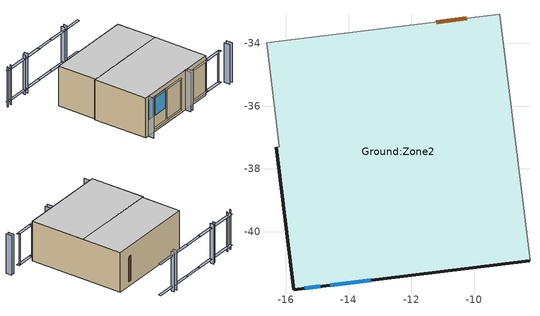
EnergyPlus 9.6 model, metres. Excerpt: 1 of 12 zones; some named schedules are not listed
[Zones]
Ground:Zone2
 floor adiabatic (insulated internal floor 39cm): -15.65,-41.83 -15.75,-41.85 -16.31,-37.31 -16.21,-37.3 z3.36; -8.22,-40.92 -15.65,-41.83 -16.61,-33.98 -9.18,-33.07 z3.36
 wall outside (Mediumweight concrete wall exposed 25cm): -16.31,-37.31 -15.75,-41.85 -8.22,-40.92 z3.36:6.72
 wall to Ground:Zone10 (uninsulated internal masonary wall 20cm_Rev): -9.18,-33.07 -16.61,-33.98 -16.21,-37.3 -16.31,-37.31 z3.36:6.72
 wall to Ground:Zone7 (uninsulated internal masonary wall 20cm): -8.22,-40.92 -9.18,-33.07 z3.36:6.72
 window x3 (Dbl Bronze 6mm/13mm Air - 1004): -14.59,-41.7 -13.3,-41.55 / -15.39,-41.8 -14.91,-41.74 z4.73:6.33
 door inside (Metal door_Rev): -10.23,-33.2 -11.21,-33.32 z3.75:5.85
 ceiling adiabatic (insulated internal floor 39cm_Reversed): -16.21,-37.3 -8.77,-36.39 -9.18,-33.07 -16.61,-33.98 z6.72; -15.75,-41.85 -8.22,-40.92 -8.77,-36.39 -16.31,-37.31 z6.72
shading: -10.83,-41.24 -10.77,-41.74 / -5.55,-41.1 -5.61,-40.6 / -15.39,-42.31 -15.45,-41.81 / -5.9,-40.64 -5.84,-41.13 / -10.47,-41.7 -10.53,-41.21 / -11.85,-30.47 -11.88,-30.17 / -12.18,-30.2 -12.15,-30.5 / -16.77,-31.07 -16.81,-30.77 / -17.09,-30.91 -17.07,-31.11 / -19.24,-31.27 -19.23,-31.37 / -18.84,-31.32 -18.85,-31.22 z3.36:6.72; -9.92,-41.13 -9.91,-41.23 / -13.24,-41.54 -13.23,-41.64 / -6.71,-40.74 -6.7,-40.84 / -11.42,-41.42 -11.43,-41.32 / -8.32,-40.93 -8.3,-41.03 z3.75:6.39; -19.26,-31.17 -16.7,-30.86 -16.67,-31.06 -19.23,-31.37 z6.39; -16.7,-30.86 -19.26,-31.17 -19.23,-31.37 -16.67,-31.06 z3.75; -16.94,-30.89 -15.24,-30.68 -15.21,-30.88 -16.92,-31.09 z6.39; -13.17,-41.73 -11.46,-41.52 -11.48,-41.32 -13.19,-41.53 z3.75; -15.24,-30.68 -16.94,-30.89 -16.92,-31.09 -15.21,-30.88 z3.75; -11.46,-41.52 -13.17,-41.73 -13.19,-41.53 -11.48,-41.32 z6.39; -13.73,-30.5 -12.02,-30.29 -12,-30.48 -13.7,-30.69 z6.39; -12.02,-30.29 -13.73,-30.5 -13.7,-30.69 -12,-30.48 z3.75; -12.02,-30.29 -10.31,-30.08 -10.29,-30.27 -12,-30.48 z6.39; -10.31,-30.08 -12.02,-30.29 -12,-30.48 -10.29,-30.27 z3.75; -8.14,-41.11 -9.85,-41.32 -9.87,-41.12 -8.17,-40.92 z6.39; -9.85,-41.32 -8.14,-41.11 -8.17,-40.92 -9.87,-41.12 z3.75; -8.24,-41.13 -6.53,-40.92 -6.56,-40.72 -8.27,-40.93 z3.75; -14.77,-41.93 -13.07,-41.72 -13.09,-41.52 -14.8,-41.73 z3.75; -13.07,-41.72 -14.77,-41.93 -14.8,-41.73 -13.09,-41.52 z6.39; -6.53,-40.92 -8.24,-41.13 -8.27,-40.93 -6.56,-40.72 z6.39; -13.63,-30.48 -15.34,-30.69 -15.31,-30.89 -13.6,-30.68 z3.75; -15.34,-30.69 -13.63,-30.48 -13.6,-30.68 -15.31,-30.89 z6.39
[Site:Location]
Untitled (01-01:31-12)  (01-01:31-12): Latitude {deg}=41.95; Longitude {deg}=12.5; Time Zone {hr}=1; Elevation {m}=24
[Site:GroundTemperature:BuildingSurface]
18, 18, 18, 18, 18, 18, 18, 18, 18, 18, 18, 18
[Site:GroundTemperature:Deep]
14, 14, 14, 14, 14, 14, 14, 14, 14, 14, 14, 14
[Site:GroundTemperature:Shallow]
14, 14, 14, 14, 14, 14, 14, 14, 14, 14, 14, 14
[Site:GroundTemperature:FCfactorMethod]
14.1, 12.2, 11.4, 12.2, 14.1, 16.8, 19.4, 21.4, 22.1, 21.4, 19.4, 16.8
[Site:GroundReflectance]
0.2, 0.2, 0.2, 0.2, 0.2, 0.2, 0.2, 0.2, 0.2, 0.2, 0.2, 0.2
[Site:GroundReflectance:SnowModifier]
2, 2
[SizingPeriod:DesignDay] Day of Month=15; Day Type=SummerDesignDay; Humidity Condition Type=WetBulb; Barometric Pressure {Pa}=101037; Wind Speed {m/s}=0; Wind Direction {deg}=0; Rain Indicator=No; Snow Indicator=No; Daylight Saving Time Indicator=Yes; Solar Model Indicator=ASHRAEClearSky; Sky Clearness=0.98
Name | Month | Maximum Dry-Bulb Temperature {C} | Daily Dry-Bulb Temperature Range {deltaC} | Wetbulb or DewPoint at Maximum Dry-Bulb {C}
Summer Design Day in Untitled (01-01:31-12) Jun | 6 | 35 | 14.6 | 23.1
Summer Design Day in Untitled (01-01:31-12) Jul | 7 | 36.1 | 15.7 | 24.2
Summer Design Day in Untitled (01-01:31-12) Aug | 8 | 36.9 | 14.9 | 23.6
Summer Design Day in Untitled (01-01:31-12) Sep | 9 | 32.2 | 13.8 | 21.9
[Building]
Building: North Axis {deg}=0; Terrain=Suburbs; Loads Convergence Tolerance Value {W}=.04; Temperature Convergence Tolerance Value {deltaC}=.4; Solar Distribution=FullExterior; Maximum Number of Warmup Days=25; Minimum Number of Warmup Days=6
[Material:NoMass]
10_RVAL_2: Roughness=Rough; Thermal Resistance {m2-K/W}=.15; Thermal Absorptance=0.9; Solar Absorptance=0.7; Visible Absorptance=0.7
[Construction]
insulated internal floor 39cm: Gypsum Plastering_.02, Concrete blocks/tiles - block lightweight 300mm_.24, Mineral fibre/wool - wool_.05, Aerated Concrete Slab_.06, Ceramic/porcelain_.02
insulated internal floor 39cm_Reversed: Ceramic/porcelain_.02, Aerated Concrete Slab_.06, Mineral fibre/wool - wool_.05, Concrete blocks/tiles - block lightweight 300mm_.24, Gypsum Plastering_.02
uninsulated internal masonary wall 20cm; uninsulated internal masonary wall 20cm_Rev: Gypsum Plastering_.015, Masonry - block lightweight_.17, Gypsum Plastering_.015
Metal door_Rev: Steel_.003, 10_RVAL_2, Steel_.003
Mediumweight concrete wall exposed 25cm: Medium weight concrete_.25, EPS Expanded Polystyrene (Heavyweight)_.2
Dbl Bronze 6mm/13mm Air - 1004: 6, 1002, 3
Dbl Bronze 6mm/13mm Air - 2004: 20001, 6, 1002, 3
[WindowMaterial:Gas]
1002: Gas Type=Air; Thickness {m}=.013
[WindowMaterial:Glazing] Optical Data Type=SpectralAverage; Thickness {m}=.006; Infrared Transmittance at Normal Incidence=0; Front Side Infrared Hemispherical Emissivity=.84; Back Side Infrared Hemispherical Emissivity=.84; Conductivity {W/m-K}=.9; Dirt Correction Factor for Solar and Visible Transmittance=1
Name | Solar Transmittance at Normal Incidence | Front Side Solar Reflectance at Normal Incidence | Back Side Solar Reflectance at Normal Incidence | Visible Transmittance at Normal Incidence | Front Side Visible Reflectance at Normal Incidence | Back Side Visible Reflectance at Normal Incidence
3 | .775 | .071 | .071 | .881 | .08 | .08
6 | .482 | .054 | .054 | .534 | .057 | .057
[WindowMaterial:Blind]
20001: Slat Orientation=Horizontal; Slat Width {m}=0.025; Slat Separation {m}=0.01875; Slat Thickness {m}=0.001; Slat Angle {deg}=45; Slat Conductivity {W/m-K}=0.9; Slat Beam Solar Transmittance=0; Front Side Slat Beam Solar Reflectance=0.8; Back Side Slat Beam Solar Reflectance=.8; Slat Diffuse Solar Transmittance=0; Front Side Slat Diffuse Solar Reflectance=0.8; Back Side Slat Diffuse Solar Reflectance=.8; Slat Beam Visible Transmittance=0; Front Side Slat Beam Visible Reflectance=.8; Back Side Slat Beam Visible Reflectance=.8; Slat Diffuse Visible Transmittance=0; Front Side Slat Diffuse Visible Reflectance=.8; Back Side Slat Diffuse Visible Reflectance=.8; Slat Infrared Hemispherical Transmittance=0; Front Side Slat Infrared Hemispherical Emissivity=.9; Back Side Slat Infrared Hemispherical Emissivity=.9; Blind to Glass Distance {m}=.015; Blind Top Opening Multiplier=.5; Blind Bottom Opening Multiplier=.5; Blind Left Side Opening Multiplier=.5; Blind Right Side Opening Multiplier=.5; Minimum Slat Angle {deg}=0; Maximum Slat Angle {deg}=180
[Material] Roughness=Rough
Name | Thickness {m} | Conductivity {W/m-K} | Density {kg/m3} | Specific Heat {J/kg-K} | Thermal Absorptance | Solar Absorptance | Visible Absorptance
Gypsum Plastering_.02 | .02 | 0.4 | 1000 | 1000 | 0.9 | 0.5 | 0.5
Concrete blocks/tiles - block lightweight 300mm_.24 | .24 | 0.73 | 1800 | 840 | 0.9 | 0.6 | 0.6
Mineral fibre/wool - wool_.05 | .05 | 0.038 | 140 | 840 | 0.9 | 0.6 | 0.6
Aerated Concrete Slab_.06 | .06 | 0.16 | 500 | 840 | 0.9 | 0.6 | 0.6
Ceramic/porcelain_.02 | .02 | 1.3 | 2300 | 840 | 0.9 | 0.4 | 0.4
Gypsum Plastering_.015 | .015 | 0.4 | 1000 | 1000 | 0.9 | 0.5 | 0.5
Masonry - block lightweight_.17 | .17 | 0.2 | 520 | 840 | 0.9 | 0.6 | 0.6
Steel_.003 | .003 | 50 | 7800 | 450 | 0.3 | 0.3 | 0.3
Medium weight concrete_.25 | .25 | 1.15 | 1800 | 1000 | 0.9 | 0.6 | 0.6
EPS Expanded Polystyrene (Heavyweight)_.2 | .1 | 0.035 | 25 | 1400 | 0.9 | 0.6 | 0.6
[WindowShadingControl]
1004-Ground:Zone2: Zone=Ground:Zone2; Shading Type=ExteriorBlind; Construction with Shading=Dbl Bronze 6mm/13mm Air - 2004; Shading Control Type=OnIfHighOutdoorAirTemperature; Schedule=D1_Edu_ClassRm_Occ; Setpoint {W/m2, W or deg C}=24; Shading Control Is Scheduled=Yes; Glare Control Is Active=No; Type of Slat Angle Control for Blinds=FixedSlatAngle; Setpoint 2 {W/m2 or deg C}=0; Multiple Surface Control Type=Sequential; Fenestration Surface 1=Ground:Zone2_Wall_7_0_0_0_0_5_Win; Fenestration Surface 2=Ground:Zone2_Wall_7_0_0_1_0_4_Win
[Zone]
Ground:Zone2: Type=1; Multiplier=1; Volume {m3}=163.0507; Floor Area {m2}=54.8992; Zone Inside Convection Algorithm=TARP; Part of Total Floor Area=Yes
[PEOPLE]
People Ground:Zone2: Zone or ZoneList or Space or SpaceList=Ground:Zone2; Number of People Schedule=__Media initial modification; Number of People Calculation Method=People/Area; People per Floor Area {person/m2}=0.552324; Fraction Radiant=.3; Sensible Heat Fraction=AutoCalculate; Activity Level Schedule=Activity Schedule 938226; Carbon Dioxide Generation Rate {m3/s-W}=3.82e-08; Enable ASHRAE 55 Comfort Warnings=No; Mean Radiant Temperature Calculation Type=ZoneAveraged; Work Efficiency Schedule=Work efficiency; Clothing Insulation Calculation Method=ClothingInsulationSchedule; Clothing Insulation Schedule=Clothing Schedule 938226; Air Velocity Schedule=Default Air Velocity for Comfort Calculations
[Lights]
Ground:Zone2 General lighting: Zone or ZoneList or Space or SpaceList=Ground:Zone2; Schedule=D1_Edu_ClassRm_Light; Design Level Calculation Method=Watts/Area; Watts per Zone Floor Area {W/m2}=25; Return Air Fraction=0; Fraction Radiant=.72; Fraction Visible=.18; Fraction Replaceable=1
[ZoneInfiltration:DesignFlowRate]
Ground:Zone2 Infiltration: Zone or ZoneList=Ground:Zone2; Schedule=On 24/7; Design Flow Rate Calculation Method=Flow/zone; Design Flow Rate {m3/s}=.031704; Constant Term Coefficient=1; Temperature Term Coefficient=0; Velocity Term Coefficient=0; Velocity Squared Term Coefficient=0
[ZoneVentilation:DesignFlowRate]
Ground:Zone2 Nat Vent: Zone or ZoneList=Ground:Zone2; Schedule=D1_Edu_ClassRm_Occ; Design Flow Rate Calculation Method=Flow/zone; Design Flow Rate {m3/s}=.271751; Ventilation Type=NATURAL; Fan Pressure Rise {Pa}=0; Fan Total Efficiency=1; Constant Term Coefficient=1; Temperature Term Coefficient=0; Velocity Term Coefficient=0; Velocity Squared Term Coefficient=0; Minimum Indoor Temperature {C}=24; Maximum Indoor Temperature {C}=100; Delta Temperature {deltaC}=0; Minimum Outdoor Temperature {C}=18; Maximum Outdoor Temperature {C}=24; Maximum Wind Speed {m/s}=40
[OtherEquipment]
Ground:Zone2 Equipment gain 1: Fuel Type=Electricity; Zone or ZoneList or Space or SpaceList=Ground:Zone2; Schedule=D1_Edu_ClassRm_Equip; Design Level Calculation Method=Watts/Area; Power per Zone Floor Area {W/m2}=8; Fraction Latent=0; Fraction Radiant=.2; Fraction Lost=0; Carbon Dioxide Generation Rate {m3/s-W}=0
[Sizing:Zone]
Ground:Zone2: Zone Cooling Design Supply Air Temperature Input Method=SupplyAirTemperature; Zone Cooling Design Supply Air Temperature {C}=12; Zone Cooling Design Supply Air Temperature Difference {deltaC}=0; Zone Heating Design Supply Air Temperature Input Method=SupplyAirTemperature; Zone Heating Design Supply Air Temperature {C}=35; Zone Heating Design Supply Air Temperature Difference {deltaC}=0; Zone Cooling Design Supply Air Humidity Ratio {kgWater/kgDryAir}=0.0077; Zone Heating Design Supply Air Humidity Ratio {kgWater/kgDryAir}=0.0156; Design Specification Outdoor Air Object=Ground:Zone2; Zone Heating Sizing Factor=1.25; Zone Cooling Sizing Factor=1.15; Cooling Design Air Flow Method=DesignDay; Cooling Minimum Air Flow Fraction=0; Heating Design Air Flow Method=DesignDay; Design Specification Zone Air Distribution Object=Ground:Zone2; Account for Dedicated Outdoor Air System=No; Dedicated Outdoor Air System Control Strategy=NeutralSupplyAir; Dedicated Outdoor Air Low Setpoint Temperature for Design {C}=autosize; Dedicated Outdoor Air High Setpoint Temperature for Design {C}=autosize
[DesignSpecification:ZoneAirDistribution]
Ground:Zone2: Zone Air Distribution Effectiveness in Cooling Mode=1; Zone Air Distribution Effectiveness in Heating Mode=1
[DesignSpecification:OutdoorAir]
Ground:Zone2: Outdoor Air Method=AirChanges/Hour; Outdoor Air Flow per Person {m3/s-person}=0; Outdoor Air Flow per Zone Floor Area {m3/s-m2}=0; Outdoor Air Flow per Zone {m3/s}=0; Outdoor Air Flow Air Changes per Hour {1/hr}=3; Outdoor Air Schedule=D1_Edu_ClassRm_Occ
[ZoneControl:Thermostat]
Ground:Zone2 Thermostat: Zone or ZoneList=Ground:Zone2; Control Type Schedule=Zone Control Type Sched; Control 1=Dual Setpoint - Zone Ground:Zone2
[ThermostatSetpoint:DualSetpoint]
Dual Setpoint - Zone Ground:Zone2: Heating Setpoint Temperature Schedule=Ground:Zone2 Heating Setpoint Schedule; Cooling Setpoint Temperature Schedule=Ground:Zone2 Cooling SP Sch
[Zone equipment]
Ground:Zone2: Ground:Zone2 Ideal Loads Air
[ZoneHVAC:IdealLoadsAirSystem]
Ground:Zone2 Ideal Loads Air: Maximum Heating Supply Air Temperature {C}=35; Minimum Cooling Supply Air Temperature {C}=12; Maximum Heating Supply Air Humidity Ratio {kgWater/kgDryAir}=0.0156; Minimum Cooling Supply Air Humidity Ratio {kgWater/kgDryAir}=0.0077; Heating Limit=LimitCapacity; Maximum Heating Air Flow Rate {m3/s}=Autosize; Maximum Sensible Heating Capacity {W}=Autosize; Cooling Limit=LimitFlowRateAndCapacity; Maximum Cooling Air Flow Rate {m3/s}=.679378; Maximum Total Cooling Capacity {W}=Autosize; Heating Availability Schedule=Ground:Zone2 Heating Availability Sch; Cooling Availability Schedule=Ground:Zone2 Cooling Availability Sch; Dehumidification Control Type=None; Humidification Control Type=None; Design Specification Outdoor Air Object=Ground:Zone2; Outdoor Air Economizer Type=DifferentialDryBulb; Heat Recovery Type=None
[Schedule:Compact]
Work efficiency: Through: 12/31, For: AllDays, Until: 24:00, 0
On 24/7: Through: 12/31, For: AllDays, Until: 24:00, 1
D1_Edu_ClassRm_Equip: Through: 09 Jan, For: AllDays, Until: 24:00, 0.05, Through: 13 Feb, For: Weekdays SummerDesignDay, Until: 07:00, 0.05, Until: 21:00, 1, Until: 24:00, 0.05, For: Weekends, Until: 24:00, 0.05, For: Holidays, Until: 24:00, 0.05, For: WinterDesignDay AllOtherDays, Until: 24:00, 0, Through: 20 Feb, For: AllDays, Until: 24:00, 0.05, Through: 20 Mar, For: Weekdays SummerDesignDay, Until: 07:00, 0.05, Until: 21:00, 1, Until: 24:00, 0.05, For: Weekends, Until: 24:00, 0.05, For: Holidays, Until: 24:00, 0.05, For: WinterDesignDay AllOtherDays, Until: 24:00, 0, Through: 03 Apr, For: AllDays, Until: 24:00, 0.05, Through: 29 May, For: Weekdays SummerDesignDay, Until: 07:00, 0.05, Until: 21:00, 1, Until: 24:00, 0.05, For: Weekends, Until: 24:00, 0.05, For: Holidays, Until: 24:00, 0.05, For: WinterDesignDay AllOtherDays, Until: 24:00, 0, Through: 05 Jun, For: AllDays, Until: 24:00, 0.05, Through: 24 Jul, For: Weekdays SummerDesignDay, Until: 07:00, 0.05, Until: 21:00, 1, Until: 24:00, 0.05, For: Weekends, Until: 24:00, 0.05, For: Holidays, Until: 24:00, 0.05, For: WinterDesignDay AllOtherDays, Until: 24:00, 0, Through: 04 Sep, For: AllDays, Until: 24:00, 0.05, Through: 23 Oct, For: Weekdays SummerDesignDay, Until: 07:00, 0.05, Until: 21:00, 1, Until: 24:00, 0.05, For: Weekends, Until: 24:00, 0.05, For: Holidays, Until: 24:00, 0.05, For: WinterDesignDay AllOtherDays, Until: 24:00, 0, Through: 30 Oct, For: AllDays, Until: 24:00, 0.05, Through: 22 Dec, For: Weekdays SummerDesignDay, Until: 07:00, 0.05, Until: 21:00, 1, Until: 24:00, 0.05, For: Weekends, Until: 24:00, 0.05, For: Holidays, Until: 24:00, 0.05, For: WinterDesignDay AllOtherDays, Until: 24:00, 0, Through: 31 Dec, For: AllDays, Until: 24:00, 0.05
D1_Edu_ClassRm_Light: Through: 09 Jan, For: AllDays, Until: 24:00, 0, Through: 13 Feb, For: Weekdays SummerDesignDay, Until: 07:00, 0, Until: 18:00, 1, Until: 24:00, 0, For: Weekends, Until: 24:00, 0, For: Holidays, Until: 24:00, 0, For: WinterDesignDay AllOtherDays, Until: 24:00, 0, Through: 20 Feb, For: AllDays, Until: 24:00, 0, Through: 20 Mar, For: Weekdays SummerDesignDay, Until: 07:00, 0, Until: 18:00, 1, Until: 24:00, 0, For: Weekends, Until: 24:00, 0, For: Holidays, Until: 24:00, 0, For: WinterDesignDay AllOtherDays, Until: 24:00, 0, Through: 03 Apr, For: AllDays, Until: 24:00, 0, Through: 29 May, For: Weekdays SummerDesignDay, Until: 07:00, 0, Until: 18:00, 1, Until: 24:00, 0, For: Weekends, Until: 24:00, 0, For: Holidays, Until: 24:00, 0, For: WinterDesignDay AllOtherDays, Until: 24:00, 0, Through: 05 Jun, For: AllDays, Until: 24:00, 0, Through: 24 Jul, For: Weekdays SummerDesignDay, Until: 07:00, 0, Until: 18:00, 1, Until: 24:00, 0, For: Weekends, Until: 24:00, 0, For: Holidays, Until: 24:00, 0, For: WinterDesignDay AllOtherDays, Until: 24:00, 0, Through: 04 Sep, For: AllDays, Until: 24:00, 0, Through: 23 Oct, For: Weekdays SummerDesignDay, Until: 07:00, 0, Until: 18:00, 1, Until: 24:00, 0, For: Weekends, Until: 24:00, 0, For: Holidays, Until: 24:00, 0, For: WinterDesignDay AllOtherDays, Until: 24:00, 0, Through: 30 Oct, For: AllDays, Until: 24:00, 0, Through: 22 Dec, For: Weekdays SummerDesignDay, Until: 07:00, 0, Until: 18:00, 1, Until: 24:00, 0, For: Weekends, Until: 24:00, 0, For: Holidays, Until: 24:00, 0, For: WinterDesignDay AllOtherDays, Until: 24:00, 0, Through: 31 Dec, For: AllDays, Until: 24:00, 0
D1_Edu_ClassRm_Occ: Through: 09 Jan, For: AllDays, Until: 24:00, 0, Through: 13 Feb, For: Weekdays SummerDesignDay, Until: 07:00, 0, Until: 08:00, 0.1, Until: 09:00, 0.25, Until: 10:00, 0.75, Until: 12:00, 1, Until: 14:00, 0.5, Until: 16:00, 1, Until: 18:00, 0.5, Until: 24:00, 0, For: Weekends, Until: 24:00, 0, For: Holidays, Until: 24:00, 0, For: WinterDesignDay AllOtherDays, Until: 24:00, 0, Through: 20 Feb, For: AllDays, Until: 24:00, 0, Through: 20 Mar, For: Weekdays SummerDesignDay, Until: 07:00, 0, Until: 08:00, 0.1, Until: 09:00, 0.25, Until: 10:00, 0.75, Until: 12:00, 1, Until: 14:00, 0.5, Until: 16:00, 1, Until: 18:00, 0.5, Until: 24:00, 0, For: Weekends, Until: 24:00, 0, For: Holidays, Until: 24:00, 0, For: WinterDesignDay AllOtherDays, Until: 24:00, 0, Through: 03 Apr, For: AllDays, Until: 24:00, 0, Through: 29 May, For: Weekdays SummerDesignDay, Until: 07:00, 0, Until: 08:00, 0.1, Until: 09:00, 0.25, Until: 10:00, 0.75, Until: 12:00, 1, Until: 14:00, 0.5, Until: 16:00, 1, Until: 18:00, 0.5, Until: 24:00, 0, For: Weekends, Until: 24:00, 0, For: Holidays, Until: 24:00, 0, For: WinterDesignDay AllOtherDays, Until: 24:00, 0, Through: 05 Jun, For: AllDays, Until: 24:00, 0, Through: 24 Jul, For: Weekdays SummerDesignDay, Until: 07:00, 0, Until: 08:00, 0.1, Until: 09:00, 0.25, Until: 10:00, 0.75, Until: 12:00, 1, Until: 14:00, 0.5, Until: 16:00, 1, Until: 18:00, 0.5, Until: 24:00, 0, For: Weekends, Until: 24:00, 0, For: Holidays, Until: 24:00, 0, For: WinterDesignDay AllOtherDays, Until: 24:00, 0, Through: 04 Sep, For: AllDays, Until: 24:00, 0, Through: 23 Oct, For: Weekdays SummerDesignDay, Until: 07:00, 0, Until: 08:00, 0.1, Until: 09:00, 0.25, Until: 10:00, 0.75, Until: 12:00, 1, Until: 14:00, 0.5, Until: 16:00, 1, Until: 18:00, 0.5, Until: 24:00, 0, For: Weekends, Until: 24:00, 0, For: Holidays, Until: 24:00, 0, For: WinterDesignDay AllOtherDays, Until: 24:00, 0, Through: 30 Oct, For: AllDays, Until: 24:00, 0, Through: 22 Dec, For: Weekdays SummerDesignDay, Until: 07:00, 0, Until: 08:00, 0.1, Until: 09:00, 0.25, Until: 10:00, 0.75, Until: 12:00, 1, Until: 14:00, 0.5, Until: 16:00, 1, Until: 18:00, 0.5, Until: 24:00, 0, For: Weekends, Until: 24:00, 0, For: Holidays, Until: 24:00, 0, For: WinterDesignDay AllOtherDays, Until: 24:00, 0, Through: 31 Dec, For: AllDays, Until: 24:00, 0
Default Air Velocity for Comfort Calculations: Through: 12/31, For: AllDays, Until: 24:00, 0.137
__Media initial modification: Through: 09 Jan, For: AllDays, Until: 24:00, 0, Through: 11 Jun, For: Weekdays SummerDesignDay, Until: 07:00, 0, Until: 08:00, 0.1, Until: 14:00, 1, Until: 18:00, 0.1, Until: 24:00, 0, For: Weekends, Until: 24:00, 0, For: Holidays, Until: 24:00, 0, For: WinterDesignDay AllOtherDays, Until: 24:00, 0, Through: 12 Sep, For: AllDays, Until: 24:00, 0, Through: 22 Dec, For: Weekdays SummerDesignDay, Until: 07:00, 0, Until: 08:00, 0.1, Until: 14:00, 1, Until: 18:00, 0.1, Until: 24:00, 0, For: Weekends, Until: 24:00, 0, For: Holidays, Until: 24:00, 0, For: WinterDesignDay AllOtherDays, Until: 24:00, 0, Through: 31 Dec, For: AllDays, Until: 24:00, 0
Activity Schedule 938226: Through: 12/31, For: AllDays, Until: 24:00, 126
Clothing Schedule 938226: Through: 4/1, For: AllDays, Until: 24:00, 1, Through: 9/30, For: AllDays, Until: 24:00, .5, Through: 12/31, For: AllDays, Until: 24:00, 1
Ground:Zone2 Heating Availability Sch: Through: 09 Jan, For: AllDays, Until: 24:00, 1, Through: 13 Feb, For: Weekdays SummerDesignDay, Until: 05:00, 1, Until: 18:00, 1, Until: 24:00, 1, For: WinterDesignDay, Until: 24:00, 1, For: Weekends, Until: 24:00, 1, For: Holidays, Until: 24:00, 1, For: AllOtherDays, Until: 24:00, 0, Through: 20 Feb, For: AllDays, Until: 24:00, 1, Through: 20 Mar, For: Weekdays SummerDesignDay, Until: 05:00, 1, Until: 18:00, 1, Until: 24:00, 1, For: WinterDesignDay, Until: 24:00, 1, For: Weekends, Until: 24:00, 1, For: Holidays, Until: 24:00, 1, For: AllOtherDays, Until: 24:00, 0, Through: 03 Apr, For: AllDays, Until: 24:00, 1, Through: 29 May, For: Weekdays SummerDesignDay, Until: 05:00, 1, Until: 18:00, 1, Until: 24:00, 1, For: WinterDesignDay, Until: 24:00, 1, For: Weekends, Until: 24:00, 1, For: Holidays, Until: 24:00, 1, For: AllOtherDays, Until: 24:00, 0, Through: 05 Jun, For: AllDays, Until: 24:00, 1, Through: 24 Jul, For: Weekdays SummerDesignDay, Until: 05:00, 1, Until: 18:00, 1, Until: 24:00, 1, For: WinterDesignDay, Until: 24:00, 1, For: Weekends, Until: 24:00, 1, For: Holidays, Until: 24:00, 1, For: AllOtherDays, Until: 24:00, 0, Through: 04 Sep, For: AllDays, Until: 24:00, 1, Through: 23 Oct, For: Weekdays SummerDesignDay, Until: 05:00, 1, Until: 18:00, 1, Until: 24:00, 1, For: WinterDesignDay, Until: 24:00, 1, For: Weekends, Until: 24:00, 1, For: Holidays, Until: 24:00, 1, For: AllOtherDays, Until: 24:00, 0, Through: 30 Oct, For: AllDays, Until: 24:00, 1, Through: 22 Dec, For: Weekdays SummerDesignDay, Until: 05:00, 1, Until: 18:00, 1, Until: 24:00, 1, For: WinterDesignDay, Until: 24:00, 1, For: Weekends, Until: 24:00, 1, For: Holidays, Until: 24:00, 1, For: AllOtherDays, Until: 24:00, 0, Through: 31 Dec, For: AllDays, Until: 24:00, 1
Ground:Zone2 Cooling Availability Sch: Through: 09 Jan, For: AllDays, Until: 24:00, 0, Through: 13 Feb, For: Weekdays SummerDesignDay, Until: 05:00, 0, Until: 18:00, 1, Until: 24:00, 0, For: Weekends, Until: 24:00, 0, For: Holidays, Until: 24:00, 0, For: WinterDesignDay AllOtherDays, Until: 24:00, 0, Through: 20 Feb, For: AllDays, Until: 24:00, 0, Through: 20 Mar, For: Weekdays SummerDesignDay, Until: 05:00, 0, Until: 18:00, 1, Until: 24:00, 0, For: Weekends, Until: 24:00, 0, For: Holidays, Until: 24:00, 0, For: WinterDesignDay AllOtherDays, Until: 24:00, 0, Through: 03 Apr, For: AllDays, Until: 24:00, 0, Through: 29 May, For: Weekdays SummerDesignDay, Until: 05:00, 0, Until: 18:00, 1, Until: 24:00, 0, For: Weekends, Until: 24:00, 0, For: Holidays, Until: 24:00, 0, For: WinterDesignDay AllOtherDays, Until: 24:00, 0, Through: 05 Jun, For: AllDays, Until: 24:00, 0, Through: 24 Jul, For: Weekdays SummerDesignDay, Until: 05:00, 0, Until: 18:00, 1, Until: 24:00, 0, For: Weekends, Until: 24:00, 0, For: Holidays, Until: 24:00, 0, For: WinterDesignDay AllOtherDays, Until: 24:00, 0, Through: 04 Sep, For: AllDays, Until: 24:00, 0, Through: 23 Oct, For: Weekdays SummerDesignDay, Until: 05:00, 0, Until: 18:00, 1, Until: 24:00, 0, For: Weekends, Until: 24:00, 0, For: Holidays, Until: 24:00, 0, For: WinterDesignDay AllOtherDays, Until: 24:00, 0, Through: 30 Oct, For: AllDays, Until: 24:00, 0, Through: 22 Dec, For: Weekdays SummerDesignDay, Until: 05:00, 0, Until: 18:00, 1, Until: 24:00, 0, For: Weekends, Until: 24:00, 0, For: Holidays, Until: 24:00, 0, For: WinterDesignDay AllOtherDays, Until: 24:00, 0, Through: 31 Dec, For: AllDays, Until: 24:00, 0
[Schedule:Year]
Zone Control Type Sched: Winter Control Type Week Sch, 1, 1, 3, 31, Summer Control Type Week Sch, 4, 1, 9, 30, Winter Control Type Week Sch, 10, 1, 12, 31
